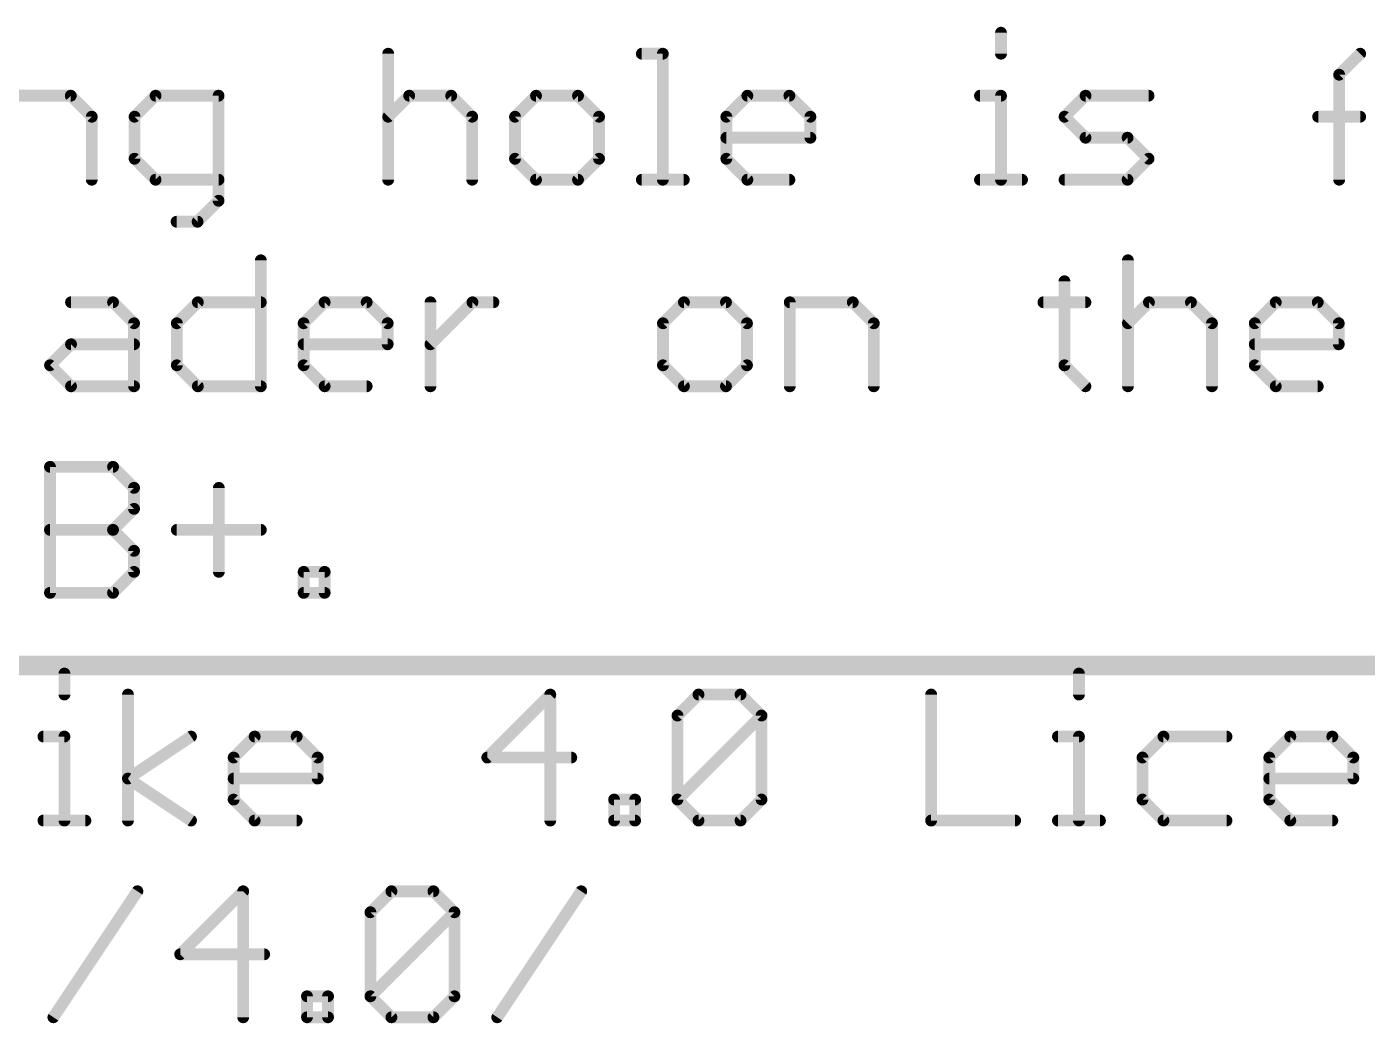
# Model space of a CAD drawing. Extents: x -1 to 129, y -23 to 41.
# Drawn here: x 88.8 to 106.11, y -17.78 to -4.92 of the extents above; entities that cross this region are included whole.
import ezdxf

# ---------------------------------------------------------------- set-up
doc = ezdxf.new("R2010")
doc.units = 0
doc.layers.add('51', color=53, linetype='CONTINUOUS')

msp = doc.modelspace()

# ---------------------------------------------------------------- linework, layer by layer
at = {"layer": '51'}
for points, const_width in [([(101.3804, -4.9916), (101.3804, -5.2628)], 0.1524), ([(93.4692, -5.2628), (93.4692, -6.8898)], 0.1524), ([(96.7435, -5.2628), (97.0146, -5.2628)], 0.1524), ([(97.0146, -5.2628), (97.0146, -6.8898)], 0.1524), ([(105.7461, -5.534), (106.0173, -5.2628)], 0.1524), ([(105.7461, -6.8898), (105.7461, -5.534)], 0.1524), ([(88.5577, -5.8051), (89.3712, -5.8051)], 0.1524), ([(89.3712, -5.8051), (89.6424, -6.0763)], 0.1524), ([(90.466, -5.8051), (90.1949, -6.0763)], 0.1524), ([(91.2795, -5.8051), (90.466, -5.8051)], 0.1524), ([(91.2795, -7.161), (91.2795, -5.8051)], 0.1524), ([(93.4692, -6.0763), (93.7403, -5.8051)], 0.1524), ([(93.7403, -5.8051), (94.2827, -5.8051)], 0.1524), ([(94.2827, -5.8051), (94.5538, -6.0763)], 0.1524), ([(95.3775, -5.8051), (95.1063, -6.0763)], 0.1524), ([(95.9198, -5.8051), (95.3775, -5.8051)], 0.1524), ([(96.191, -6.0763), (95.9198, -5.8051)], 0.1524), ([(97.8349, -6.0763), (98.1061, -5.8051)], 0.1524), ([(98.1061, -5.8051), (98.6484, -5.8051)], 0.1524), ([(98.6484, -5.8051), (98.9196, -6.0763)], 0.1524), ([(101.1092, -5.8051), (101.3804, -5.8051)], 0.1524), ([(101.3804, -5.8051), (101.3804, -6.8898)], 0.1524), ([(102.2007, -6.0763), (102.4718, -5.8051)], 0.1524), ([(102.4718, -5.8051), (103.2853, -5.8051)], 0.1524), ([(89.6424, -6.0763), (89.6424, -6.8898)], 0.1524), ([(90.1949, -6.0763), (90.1949, -6.6186)], 0.1524), ([(94.5538, -6.0763), (94.5538, -6.8898)], 0.1524), ([(95.1063, -6.0763), (95.1063, -6.6186)], 0.1524), ([(96.191, -6.6186), (96.191, -6.0763)], 0.1524), ([(97.8349, -6.6186), (97.8349, -6.0763)], 0.1524), ([(98.9196, -6.0763), (98.9196, -6.3475)], 0.1524), ([(102.4718, -6.3475), (102.2007, -6.0763)], 0.1524), ([(105.475, -6.0763), (106.0173, -6.0763)], 0.1524), ([(98.9196, -6.3475), (97.8349, -6.3475)], 0.1524), ([(103.0142, -6.3475), (102.4718, -6.3475)], 0.1524), ([(103.2853, -6.6186), (103.0142, -6.3475)], 0.1524), ([(90.1949, -6.6186), (90.466, -6.8898)], 0.1524), ([(95.1063, -6.6186), (95.3775, -6.8898)], 0.1524), ([(95.9198, -6.8898), (96.191, -6.6186)], 0.1524), ([(98.1061, -6.8898), (97.8349, -6.6186)], 0.1524), ([(103.0142, -6.8898), (103.2853, -6.6186)], 0.1524), ([(90.466, -6.8898), (91.2795, -6.8898)], 0.1524), ([(95.3775, -6.8898), (95.9198, -6.8898)], 0.1524), ([(96.7435, -6.8898), (97.2858, -6.8898)], 0.1524), ([(98.6484, -6.8898), (98.1061, -6.8898)], 0.1524), ([(101.1092, -6.8898), (101.6516, -6.8898)], 0.1524), ([(102.2007, -6.8898), (103.0142, -6.8898)], 0.1524), ([(91.0084, -7.4321), (91.2795, -7.161)], 0.1524), ([(90.7372, -7.4321), (91.0084, -7.4321)], 0.1524), ([(91.8252, -7.9298), (91.8252, -9.5568)], 0.1524), ([(103.0192, -7.9298), (103.0192, -9.5568)], 0.1524), ([(102.199, -8.201), (102.199, -9.2856)], 0.1524), ([(89.3746, -8.4721), (89.9169, -8.4721)], 0.1524), ([(89.9169, -8.4721), (90.1881, -8.7433)], 0.1524), ([(90.7406, -8.7433), (91.0117, -8.4721)], 0.1524), ([(91.0117, -8.4721), (91.8252, -8.4721)], 0.1524), ([(92.3777, -8.7433), (92.6489, -8.4721)], 0.1524), ([(92.6489, -8.4721), (93.1912, -8.4721)], 0.1524), ([(93.1912, -8.4721), (93.4624, -8.7433)], 0.1524), ([(94.0149, -9.5568), (94.0149, -8.4721)], 0.1524), ([(94.0149, -9.0145), (94.5572, -8.4721)], 0.1524), ([(94.5572, -8.4721), (94.8284, -8.4721)], 0.1524), ([(97.2875, -8.4721), (97.0163, -8.7433)], 0.1524), ([(97.8298, -8.4721), (97.2875, -8.4721)], 0.1524), ([(98.101, -8.7433), (97.8298, -8.4721)], 0.1524), ([(98.6535, -9.5568), (98.6535, -8.4721)], 0.1524), ([(98.6535, -8.4721), (99.467, -8.4721)], 0.1524), ([(99.467, -8.4721), (99.7382, -8.7433)], 0.1524), ([(101.9278, -8.4721), (102.4701, -8.4721)], 0.1524), ([(103.0192, -8.7433), (103.2904, -8.4721)], 0.1524), ([(103.2904, -8.4721), (103.8327, -8.4721)], 0.1524), ([(103.8327, -8.4721), (104.1039, -8.7433)], 0.1524), ([(104.6564, -8.7433), (104.9276, -8.4721)], 0.1524), ([(104.9276, -8.4721), (105.4699, -8.4721)], 0.1524), ([(105.4699, -8.4721), (105.7411, -8.7433)], 0.1524), ([(90.1881, -8.7433), (90.1881, -9.5568)], 0.1524), ([(90.7406, -9.2856), (90.7406, -8.7433)], 0.1524), ([(92.3777, -9.2856), (92.3777, -8.7433)], 0.1524), ([(93.4624, -8.7433), (93.4624, -9.0145)], 0.1524), ([(97.0163, -8.7433), (97.0163, -9.2856)], 0.1524), ([(98.101, -9.2856), (98.101, -8.7433)], 0.1524), ([(99.7382, -8.7433), (99.7382, -9.5568)], 0.1524), ([(104.1039, -8.7433), (104.1039, -9.5568)], 0.1524), ([(104.6564, -9.2856), (104.6564, -8.7433)], 0.1524), ([(105.7411, -8.7433), (105.7411, -9.0145)], 0.1524), ([(89.1034, -9.2856), (89.3746, -9.0145)], 0.1524), ([(89.3746, -9.0145), (90.1881, -9.0145)], 0.1524), ([(93.4624, -9.0145), (92.3777, -9.0145)], 0.1524), ([(105.7411, -9.0145), (104.6564, -9.0145)], 0.1524), ([(89.3746, -9.5568), (89.1034, -9.2856)], 0.1524), ([(91.0117, -9.5568), (90.7406, -9.2856)], 0.1524), ([(92.6489, -9.5568), (92.3777, -9.2856)], 0.1524), ([(97.0163, -9.2856), (97.2875, -9.5568)], 0.1524), ([(97.8298, -9.5568), (98.101, -9.2856)], 0.1524), ([(102.199, -9.2856), (102.4701, -9.5568)], 0.1524), ([(104.9276, -9.5568), (104.6564, -9.2856)], 0.1524), ([(90.1881, -9.5568), (89.3746, -9.5568)], 0.1524), ([(91.8252, -9.5568), (91.0117, -9.5568)], 0.1524), ([(93.1912, -9.5568), (92.6489, -9.5568)], 0.1524), ([(97.2875, -9.5568), (97.8298, -9.5568)], 0.1524), ([(105.4699, -9.5568), (104.9276, -9.5568)], 0.1524), ([(89.1034, -12.2238), (89.1034, -10.5968)], 0.1524), ([(89.1034, -10.5968), (89.9169, -10.5968)], 0.1524), ([(89.9169, -10.5968), (90.1881, -10.868)], 0.1524), ([(90.1881, -10.868), (90.1881, -11.1391)], 0.1524), ([(91.2829, -10.868), (91.2829, -11.9526)], 0.1524), ([(90.1881, -11.1391), (89.9169, -11.4103)], 0.1524), ([(89.1034, -11.4103), (89.9169, -11.4103)], 0.1524), ([(89.9169, -11.4103), (90.1881, -11.6815)], 0.1524), ([(90.7406, -11.4103), (91.8252, -11.4103)], 0.1524), ([(90.1881, -11.6815), (90.1881, -11.9526)], 0.1524), ([(90.1881, -11.9526), (89.9169, -12.2238)], 0.1524), ([(92.3777, -12.2238), (92.3777, -11.9526)], 0.1524), ([(92.3777, -11.9526), (92.6489, -11.9526)], 0.1524), ([(92.6489, -11.9526), (92.6489, -12.2238)], 0.1524), ([(89.9169, -12.2238), (89.1034, -12.2238)], 0.1524), ([(92.6489, -12.2238), (92.3777, -12.2238)], 0.1524), ([(78.39, -13.16), (129.19, -13.16)], 0.254), ([(89.2895, -13.2656), (89.2895, -13.5368)], 0.1524), ([(102.3867, -13.2656), (102.3867, -13.5368)], 0.1524), ([(90.1098, -15.1638), (90.1098, -13.5368)], 0.1524), ([(95.5619, -13.5368), (94.7484, -14.3503)], 0.1524), ([(95.5619, -15.1638), (95.5619, -13.5368)], 0.1524), ([(97.2041, -13.808), (97.4753, -13.5368)], 0.1524), ([(97.4753, -13.5368), (98.0176, -13.5368)], 0.1524), ([(98.0176, -13.5368), (98.2888, -13.808)], 0.1524), ([(100.4784, -13.5368), (100.4784, -15.1638)], 0.1524), ([(97.2041, -14.8926), (97.2041, -13.808)], 0.1524), ([(97.2041, -14.8926), (98.2888, -13.808)], 0.1524), ([(98.2888, -13.808), (98.2888, -14.8926)], 0.1524), ([(89.0183, -14.0791), (89.2895, -14.0791)], 0.1524), ([(89.2895, -14.0791), (89.2895, -15.1638)], 0.1524), ([(90.1098, -14.6215), (90.9233, -14.0791)], 0.1524), ([(91.4741, -14.3503), (91.7452, -14.0791)], 0.1524), ([(91.7452, -14.0791), (92.2876, -14.0791)], 0.1524), ([(92.2876, -14.0791), (92.5587, -14.3503)], 0.1524), ([(102.1156, -14.0791), (102.3867, -14.0791)], 0.1524), ([(102.3867, -14.0791), (102.3867, -15.1638)], 0.1524), ([(103.4782, -14.0791), (103.207, -14.3503)], 0.1524), ([(104.2917, -14.0791), (103.4782, -14.0791)], 0.1524), ([(104.8442, -14.3503), (105.1153, -14.0791)], 0.1524), ([(105.1153, -14.0791), (105.6577, -14.0791)], 0.1524), ([(105.6577, -14.0791), (105.9288, -14.3503)], 0.1524), ([(91.4741, -14.8926), (91.4741, -14.3503)], 0.1524), ([(92.5587, -14.3503), (92.5587, -14.6215)], 0.1524), ([(94.7484, -14.3503), (95.833, -14.3503)], 0.1524), ([(103.207, -14.3503), (103.207, -14.8926)], 0.1524), ([(104.8442, -14.8926), (104.8442, -14.3503)], 0.1524), ([(105.9288, -14.3503), (105.9288, -14.6215)], 0.1524), ([(90.9233, -15.1638), (90.1098, -14.6215)], 0.1524), ([(92.5587, -14.6215), (91.4741, -14.6215)], 0.1524), ([(105.9288, -14.6215), (104.8442, -14.6215)], 0.1524), ([(91.7452, -15.1638), (91.4741, -14.8926)], 0.1524), ([(96.3855, -15.1638), (96.3855, -14.8926)], 0.1524), ([(96.3855, -14.8926), (96.6567, -14.8926)], 0.1524), ([(96.6567, -14.8926), (96.6567, -15.1638)], 0.1524), ([(97.4753, -15.1638), (97.2041, -14.8926)], 0.1524), ([(98.2888, -14.8926), (98.0176, -15.1638)], 0.1524), ([(103.207, -14.8926), (103.4782, -15.1638)], 0.1524), ([(105.1153, -15.1638), (104.8442, -14.8926)], 0.1524), ([(89.0183, -15.1638), (89.5607, -15.1638)], 0.1524), ([(92.2876, -15.1638), (91.7452, -15.1638)], 0.1524), ([(96.6567, -15.1638), (96.3855, -15.1638)], 0.1524), ([(98.0176, -15.1638), (97.4753, -15.1638)], 0.1524), ([(100.4784, -15.1638), (101.5631, -15.1638)], 0.1524), ([(102.1156, -15.1638), (102.6579, -15.1638)], 0.1524), ([(103.4782, -15.1638), (104.2917, -15.1638)], 0.1524), ([(105.6577, -15.1638), (105.1153, -15.1638)], 0.1524), ([(89.1467, -17.7038), (90.2314, -16.0768)], 0.1524), ([(91.5974, -16.0768), (90.7839, -16.8903)], 0.1524), ([(91.5974, -17.7038), (91.5974, -16.0768)], 0.1524), ([(93.2396, -16.348), (93.5108, -16.0768)], 0.1524), ([(93.5108, -16.0768), (94.0531, -16.0768)], 0.1524), ([(94.0531, -16.0768), (94.3243, -16.348)], 0.1524), ([(94.8768, -17.7038), (95.9614, -16.0768)], 0.1524), ([(93.2396, -17.4326), (93.2396, -16.348)], 0.1524), ([(93.2396, -17.4326), (94.3243, -16.348)], 0.1524), ([(94.3243, -16.348), (94.3243, -17.4326)], 0.1524), ([(90.7839, -16.8903), (91.8685, -16.8903)], 0.1524), ([(92.421, -17.7038), (92.421, -17.4326)], 0.1524), ([(92.421, -17.4326), (92.6922, -17.4326)], 0.1524), ([(92.6922, -17.4326), (92.6922, -17.7038)], 0.1524), ([(93.5108, -17.7038), (93.2396, -17.4326)], 0.1524), ([(94.3243, -17.4326), (94.0531, -17.7038)], 0.1524), ([(92.6922, -17.7038), (92.421, -17.7038)], 0.1524), ([(94.0531, -17.7038), (93.5108, -17.7038)], 0.1524)]:
    msp.add_lwpolyline(points, dxfattribs=dict(at, const_width=const_width))
at = {"layer": '51', "const_width": 0.0762}
for points in [[(101.4185, -4.9916, 1), (101.3423, -4.9916)], [(93.5073, -5.2628, 1), (93.4311, -5.2628)], [(96.7435, -5.2247, 1), (96.7435, -5.3009)], [(97.0527, -5.2628, 1), (96.9765, -5.2628)], [(97.0146, -5.3009, 1), (97.0146, -5.2247)], [(106.0442, -5.2898, 1), (105.9904, -5.2359)], [(101.3423, -5.2628, 1), (101.4185, -5.2628)], [(105.7842, -5.534, 1), (105.708, -5.534)], [(105.7192, -5.507, 1), (105.7731, -5.5609)], [(89.3981, -5.7782, 1), (89.3443, -5.8321)], [(89.3712, -5.8432, 1), (89.3712, -5.767)], [(90.466, -5.767, 1), (90.466, -5.8432)], [(90.493, -5.8321, 1), (90.4391, -5.7782)], [(91.3176, -5.8051, 1), (91.2414, -5.8051)], [(91.2795, -5.8432, 1), (91.2795, -5.767)], [(93.7403, -5.767, 1), (93.7403, -5.8432)], [(93.7673, -5.8321, 1), (93.7134, -5.7782)], [(94.3096, -5.7782, 1), (94.2557, -5.8321)], [(94.2827, -5.8432, 1), (94.2827, -5.767)], [(95.3775, -5.767, 1), (95.3775, -5.8432)], [(95.4044, -5.8321, 1), (95.3505, -5.7782)], [(95.9468, -5.7782, 1), (95.8929, -5.8321)], [(95.9198, -5.8432, 1), (95.9198, -5.767)], [(98.1061, -5.767, 1), (98.1061, -5.8432)], [(98.133, -5.8321, 1), (98.0791, -5.7782)], [(98.6754, -5.7782, 1), (98.6215, -5.8321)], [(98.6484, -5.8432, 1), (98.6484, -5.767)], [(101.1092, -5.767, 1), (101.1092, -5.8432)], [(101.4185, -5.8051, 1), (101.3423, -5.8051)], [(101.3804, -5.8432, 1), (101.3804, -5.767)], [(102.4718, -5.767, 1), (102.4718, -5.8432)], [(102.4988, -5.8321, 1), (102.4449, -5.7782)], [(103.2853, -5.8432, 1), (103.2853, -5.767)], [(89.6805, -6.0763, 1), (89.6043, -6.0763)], [(89.6154, -6.1032, 1), (89.6693, -6.0494)], [(90.233, -6.0763, 1), (90.1568, -6.0763)], [(90.1679, -6.0494, 1), (90.2218, -6.1032)], [(93.4422, -6.0494, 1), (93.4961, -6.1032)], [(94.5919, -6.0763, 1), (94.5157, -6.0763)], [(94.5269, -6.1032, 1), (94.5808, -6.0494)], [(95.1444, -6.0763, 1), (95.0682, -6.0763)], [(95.0794, -6.0494, 1), (95.1333, -6.1032)], [(96.2291, -6.0763, 1), (96.1529, -6.0763)], [(96.164, -6.1032, 1), (96.2179, -6.0494)], [(97.873, -6.0763, 1), (97.7968, -6.0763)], [(97.808, -6.0494, 1), (97.8619, -6.1032)], [(98.9577, -6.0763, 1), (98.8815, -6.0763)], [(98.8926, -6.1032, 1), (98.9465, -6.0494)], [(102.2276, -6.0494, 1), (102.1737, -6.1032)], [(102.1737, -6.0494, 1), (102.2276, -6.1032)], [(105.475, -6.0382, 1), (105.475, -6.1144)], [(106.0173, -6.1144, 1), (106.0173, -6.0382)], [(97.8349, -6.3094, 1), (97.8349, -6.3856)], [(98.8815, -6.3475, 1), (98.9577, -6.3475)], [(98.9196, -6.3856, 1), (98.9196, -6.3094)], [(102.4718, -6.3094, 1), (102.4718, -6.3856)], [(102.4449, -6.3744, 1), (102.4988, -6.3205)], [(103.0411, -6.3205, 1), (102.9872, -6.3744)], [(103.0142, -6.3856, 1), (103.0142, -6.3094)], [(90.2218, -6.5917, 1), (90.1679, -6.6456)], [(95.1333, -6.5917, 1), (95.0794, -6.6456)], [(96.2179, -6.6456, 1), (96.164, -6.5917)], [(97.8619, -6.5917, 1), (97.808, -6.6456)], [(103.3123, -6.6456, 1), (103.2584, -6.5917)], [(103.2584, -6.6456, 1), (103.3123, -6.5917)], [(90.1568, -6.6186, 1), (90.233, -6.6186)], [(95.0682, -6.6186, 1), (95.1444, -6.6186)], [(96.1529, -6.6186, 1), (96.2291, -6.6186)], [(97.7968, -6.6186, 1), (97.873, -6.6186)], [(89.6043, -6.8898, 1), (89.6805, -6.8898)], [(90.466, -6.8517, 1), (90.466, -6.9279)], [(90.4391, -6.9167, 1), (90.493, -6.8629)], [(91.2795, -6.9279, 1), (91.2795, -6.8517)], [(93.4311, -6.8898, 1), (93.5073, -6.8898)], [(94.5157, -6.8898, 1), (94.5919, -6.8898)], [(95.3775, -6.8517, 1), (95.3775, -6.9279)], [(95.3505, -6.9167, 1), (95.4044, -6.8629)], [(95.8929, -6.8629, 1), (95.9468, -6.9167)], [(95.9198, -6.9279, 1), (95.9198, -6.8517)], [(96.7435, -6.8517, 1), (96.7435, -6.9279)], [(96.9765, -6.8898, 1), (97.0527, -6.8898)], [(97.2858, -6.9279, 1), (97.2858, -6.8517)], [(98.1061, -6.8517, 1), (98.1061, -6.9279)], [(98.0791, -6.9167, 1), (98.133, -6.8629)], [(98.6484, -6.9279, 1), (98.6484, -6.8517)], [(101.1092, -6.8517, 1), (101.1092, -6.9279)], [(101.3423, -6.8898, 1), (101.4185, -6.8898)], [(101.6516, -6.9279, 1), (101.6516, -6.8517)], [(102.2007, -6.8517, 1), (102.2007, -6.9279)], [(102.9872, -6.8629, 1), (103.0411, -6.9167)], [(103.0142, -6.9279, 1), (103.0142, -6.8517)], [(105.708, -6.8898, 1), (105.7842, -6.8898)], [(91.3065, -7.1879, 1), (91.2526, -7.134)], [(91.2414, -7.161, 1), (91.3176, -7.161)], [(90.7372, -7.394, 1), (90.7372, -7.4702)], [(90.9814, -7.4052, 1), (91.0353, -7.4591)], [(91.0084, -7.4702, 1), (91.0084, -7.394)], [(91.8633, -7.9298, 1), (91.7871, -7.9298)], [(103.0573, -7.9298, 1), (102.9811, -7.9298)], [(102.2371, -8.201, 1), (102.1609, -8.201)], [(89.3746, -8.434, 1), (89.3746, -8.5102)], [(89.9439, -8.4452, 1), (89.89, -8.4991)], [(89.9169, -8.5102, 1), (89.9169, -8.434)], [(91.0117, -8.434, 1), (91.0117, -8.5102)], [(91.0387, -8.4991, 1), (90.9848, -8.4452)], [(91.8252, -8.5102, 1), (91.8252, -8.434)], [(92.6489, -8.434, 1), (92.6489, -8.5102)], [(92.6758, -8.4991, 1), (92.622, -8.4452)], [(93.2182, -8.4452, 1), (93.1643, -8.4991)], [(93.1912, -8.5102, 1), (93.1912, -8.434)], [(94.053, -8.4721, 1), (93.9768, -8.4721)], [(94.5572, -8.434, 1), (94.5572, -8.5102)], [(94.5842, -8.4991, 1), (94.5303, -8.4452)], [(94.8284, -8.5102, 1), (94.8284, -8.434)], [(97.2875, -8.434, 1), (97.2875, -8.5102)], [(97.3144, -8.4991, 1), (97.2606, -8.4452)], [(97.8568, -8.4452, 1), (97.8029, -8.4991)], [(97.8298, -8.5102, 1), (97.8298, -8.434)], [(98.6916, -8.4721, 1), (98.6154, -8.4721)], [(98.6535, -8.434, 1), (98.6535, -8.5102)], [(99.4939, -8.4452, 1), (99.44, -8.4991)], [(99.467, -8.5102, 1), (99.467, -8.434)], [(101.9278, -8.434, 1), (101.9278, -8.5102)], [(102.4701, -8.5102, 1), (102.4701, -8.434)], [(103.2904, -8.434, 1), (103.2904, -8.5102)], [(103.3174, -8.4991, 1), (103.2635, -8.4452)], [(103.8597, -8.4452, 1), (103.8058, -8.4991)], [(103.8327, -8.5102, 1), (103.8327, -8.434)], [(104.9276, -8.434, 1), (104.9276, -8.5102)], [(104.9545, -8.4991, 1), (104.9006, -8.4452)], [(105.4968, -8.4452, 1), (105.443, -8.4991)], [(105.4699, -8.5102, 1), (105.4699, -8.434)], [(90.2262, -8.7433, 1), (90.15, -8.7433)], [(90.1611, -8.7702, 1), (90.215, -8.7164)], [(90.7787, -8.7433, 1), (90.7025, -8.7433)], [(90.7136, -8.7164, 1), (90.7675, -8.7702)], [(92.4158, -8.7433, 1), (92.3396, -8.7433)], [(92.3508, -8.7164, 1), (92.4047, -8.7702)], [(93.5005, -8.7433, 1), (93.4243, -8.7433)], [(93.4354, -8.7702, 1), (93.4893, -8.7164)], [(97.0544, -8.7433, 1), (96.9782, -8.7433)], [(96.9894, -8.7164, 1), (97.0433, -8.7702)], [(98.1391, -8.7433, 1), (98.0629, -8.7433)], [(98.0741, -8.7702, 1), (98.1279, -8.7164)], [(99.7763, -8.7433, 1), (99.7001, -8.7433)], [(99.7112, -8.7702, 1), (99.7651, -8.7164)], [(102.9923, -8.7164, 1), (103.0462, -8.7702)], [(104.142, -8.7433, 1), (104.0658, -8.7433)], [(104.077, -8.7702, 1), (104.1308, -8.7164)], [(104.6945, -8.7433, 1), (104.6183, -8.7433)], [(104.6295, -8.7164, 1), (104.6833, -8.7702)], [(105.7792, -8.7433, 1), (105.703, -8.7433)], [(105.7141, -8.7702, 1), (105.768, -8.7164)], [(89.3746, -8.9764, 1), (89.3746, -9.0526)], [(89.4015, -9.0414, 1), (89.3476, -8.9875)], [(90.1881, -9.0526, 1), (90.1881, -8.9764)], [(92.3777, -8.9764, 1), (92.3777, -9.0526)], [(93.4243, -9.0145, 1), (93.5005, -9.0145)], [(93.4624, -9.0526, 1), (93.4624, -8.9764)], [(93.9879, -8.9875, 1), (94.0418, -9.0414)], [(104.6564, -8.9764, 1), (104.6564, -9.0526)], [(105.703, -9.0145, 1), (105.7792, -9.0145)], [(105.7411, -9.0526, 1), (105.7411, -8.9764)], [(89.1304, -9.2587, 1), (89.0765, -9.3126)], [(89.0765, -9.2587, 1), (89.1304, -9.3126)], [(90.7675, -9.2587, 1), (90.7136, -9.3126)], [(90.7025, -9.2856, 1), (90.7787, -9.2856)], [(92.4047, -9.2587, 1), (92.3508, -9.3126)], [(92.3396, -9.2856, 1), (92.4158, -9.2856)], [(97.0433, -9.2587, 1), (96.9894, -9.3126)], [(96.9782, -9.2856, 1), (97.0544, -9.2856)], [(98.0629, -9.2856, 1), (98.1391, -9.2856)], [(98.1279, -9.3126, 1), (98.0741, -9.2587)], [(102.2259, -9.2587, 1), (102.172, -9.3126)], [(102.1609, -9.2856, 1), (102.2371, -9.2856)], [(104.6833, -9.2587, 1), (104.6295, -9.3126)], [(104.6183, -9.2856, 1), (104.6945, -9.2856)], [(89.3746, -9.5187, 1), (89.3746, -9.5949)], [(89.3476, -9.5837, 1), (89.4015, -9.5299)], [(90.1881, -9.5949, 1), (90.1881, -9.5187)], [(91.0117, -9.5187, 1), (91.0117, -9.5949)], [(90.9848, -9.5837, 1), (91.0387, -9.5299)], [(91.8252, -9.5949, 1), (91.8252, -9.5187)], [(92.6489, -9.5187, 1), (92.6489, -9.5949)], [(92.622, -9.5837, 1), (92.6758, -9.5299)], [(93.1912, -9.5949, 1), (93.1912, -9.5187)], [(97.2875, -9.5187, 1), (97.2875, -9.5949)], [(97.2606, -9.5837, 1), (97.3144, -9.5299)], [(97.8029, -9.5299, 1), (97.8568, -9.5837)], [(97.8298, -9.5949, 1), (97.8298, -9.5187)], [(102.4432, -9.5837, 1), (102.4971, -9.5299)], [(104.9276, -9.5187, 1), (104.9276, -9.5949)], [(104.9006, -9.5837, 1), (104.9545, -9.5299)], [(105.4699, -9.5949, 1), (105.4699, -9.5187)], [(90.15, -9.5568, 1), (90.2262, -9.5568)], [(91.7871, -9.5568, 1), (91.8633, -9.5568)], [(93.9768, -9.5568, 1), (94.053, -9.5568)], [(98.6154, -9.5568, 1), (98.6916, -9.5568)], [(99.7001, -9.5568, 1), (99.7763, -9.5568)], [(102.9811, -9.5568, 1), (103.0573, -9.5568)], [(104.0658, -9.5568, 1), (104.142, -9.5568)], [(89.1415, -10.5968, 1), (89.0653, -10.5968)], [(89.1034, -10.5587, 1), (89.1034, -10.6349)], [(89.9439, -10.5699, 1), (89.89, -10.6238)], [(89.9169, -10.6349, 1), (89.9169, -10.5587)], [(90.2262, -10.868, 1), (90.15, -10.868)], [(90.1611, -10.8949, 1), (90.215, -10.841)], [(91.321, -10.868, 1), (91.2448, -10.868)], [(90.215, -11.1661, 1), (90.1611, -11.1122)], [(90.15, -11.1391, 1), (90.2262, -11.1391)], [(89.1034, -11.3722, 1), (89.1034, -11.4484)], [(89.9439, -11.3834, 1), (89.89, -11.4372)], [(89.89, -11.3834, 1), (89.9439, -11.4372)], [(89.9169, -11.4484, 1), (89.9169, -11.3722)], [(90.7406, -11.3722, 1), (90.7406, -11.4484)], [(91.8252, -11.4484, 1), (91.8252, -11.3722)], [(90.2262, -11.6815, 1), (90.15, -11.6815)], [(90.1611, -11.7084, 1), (90.215, -11.6545)], [(90.15, -11.9526, 1), (90.2262, -11.9526)], [(90.215, -11.9796, 1), (90.1611, -11.9257)], [(91.2448, -11.9526, 1), (91.321, -11.9526)], [(92.4158, -11.9526, 1), (92.3396, -11.9526)], [(92.3777, -11.9145, 1), (92.3777, -11.9907)], [(92.687, -11.9526, 1), (92.6108, -11.9526)], [(92.6489, -11.9907, 1), (92.6489, -11.9145)], [(89.1034, -12.1857, 1), (89.1034, -12.2619)], [(89.0653, -12.2238, 1), (89.1415, -12.2238)], [(89.89, -12.1969, 1), (89.9439, -12.2507)], [(89.9169, -12.2619, 1), (89.9169, -12.1857)], [(92.3777, -12.1857, 1), (92.3777, -12.2619)], [(92.3396, -12.2238, 1), (92.4158, -12.2238)], [(92.6108, -12.2238, 1), (92.687, -12.2238)], [(92.6489, -12.2619, 1), (92.6489, -12.1857)], [(89.3276, -13.2656, 1), (89.2514, -13.2656)], [(102.4248, -13.2656, 1), (102.3486, -13.2656)], [(90.1479, -13.5368, 1), (90.0717, -13.5368)], [(95.6, -13.5368, 1), (95.5238, -13.5368)], [(95.5888, -13.5638, 1), (95.5349, -13.5099)], [(97.4753, -13.4987, 1), (97.4753, -13.5749)], [(97.5022, -13.5638, 1), (97.4483, -13.5099)], [(98.0445, -13.5099, 1), (97.9907, -13.5638)], [(98.0176, -13.5749, 1), (98.0176, -13.4987)], [(100.5165, -13.5368, 1), (100.4403, -13.5368)], [(89.2514, -13.5368, 1), (89.3276, -13.5368)], [(102.3486, -13.5368, 1), (102.4248, -13.5368)], [(97.2422, -13.808, 1), (97.166, -13.808)], [(97.1772, -13.781, 1), (97.231, -13.8349)], [(98.3269, -13.808, 1), (98.2507, -13.808)], [(98.3157, -13.8349, 1), (98.2618, -13.781)], [(98.2618, -13.8349, 1), (98.3157, -13.781)], [(89.0183, -14.041, 1), (89.0183, -14.1172)], [(89.3276, -14.0791, 1), (89.2514, -14.0791)], [(89.2895, -14.1172, 1), (89.2895, -14.041)], [(90.9444, -14.1108, 1), (90.9021, -14.0474)], [(91.7452, -14.041, 1), (91.7452, -14.1172)], [(91.7722, -14.1061, 1), (91.7183, -14.0522)], [(92.3145, -14.0522, 1), (92.2606, -14.1061)], [(92.2876, -14.1172, 1), (92.2876, -14.041)], [(102.1156, -14.041, 1), (102.1156, -14.1172)], [(102.4248, -14.0791, 1), (102.3486, -14.0791)], [(102.3867, -14.1172, 1), (102.3867, -14.041)], [(103.4782, -14.041, 1), (103.4782, -14.1172)], [(103.5051, -14.1061, 1), (103.4512, -14.0522)], [(104.2917, -14.1172, 1), (104.2917, -14.041)], [(105.1153, -14.041, 1), (105.1153, -14.1172)], [(105.1423, -14.1061, 1), (105.0884, -14.0522)], [(105.6846, -14.0522, 1), (105.6307, -14.1061)], [(105.6577, -14.1172, 1), (105.6577, -14.041)], [(91.5122, -14.3503, 1), (91.436, -14.3503)], [(91.4471, -14.3234, 1), (91.501, -14.3772)], [(92.5968, -14.3503, 1), (92.5206, -14.3503)], [(92.5318, -14.3772, 1), (92.5857, -14.3234)], [(94.7484, -14.3122, 1), (94.7484, -14.3884)], [(94.7214, -14.3234, 1), (94.7753, -14.3772)], [(95.833, -14.3884, 1), (95.833, -14.3122)], [(103.2451, -14.3503, 1), (103.1689, -14.3503)], [(103.1801, -14.3234, 1), (103.234, -14.3772)], [(104.8823, -14.3503, 1), (104.8061, -14.3503)], [(104.8172, -14.3234, 1), (104.8711, -14.3772)], [(105.9669, -14.3503, 1), (105.8907, -14.3503)], [(105.9019, -14.3772, 1), (105.9558, -14.3234)], [(90.1309, -14.5898, 1), (90.0886, -14.6532)], [(90.0886, -14.5898, 1), (90.1309, -14.6532)], [(91.4741, -14.5834, 1), (91.4741, -14.6596)], [(92.5206, -14.6215, 1), (92.5968, -14.6215)], [(92.5587, -14.6596, 1), (92.5587, -14.5834)], [(104.8442, -14.5834, 1), (104.8442, -14.6596)], [(105.8907, -14.6215, 1), (105.9669, -14.6215)], [(105.9288, -14.6596, 1), (105.9288, -14.5834)], [(91.501, -14.8657, 1), (91.4471, -14.9196)], [(91.436, -14.8926, 1), (91.5122, -14.8926)], [(96.4236, -14.8926, 1), (96.3474, -14.8926)], [(96.3855, -14.8545, 1), (96.3855, -14.9307)], [(96.6948, -14.8926, 1), (96.6186, -14.8926)], [(96.6567, -14.9307, 1), (96.6567, -14.8545)], [(97.231, -14.8657, 1), (97.1772, -14.9196)], [(97.1772, -14.8657, 1), (97.231, -14.9196)], [(97.166, -14.8926, 1), (97.2422, -14.8926)], [(98.2507, -14.8926, 1), (98.3269, -14.8926)], [(98.3157, -14.9196, 1), (98.2618, -14.8657)], [(103.234, -14.8657, 1), (103.1801, -14.9196)], [(103.1689, -14.8926, 1), (103.2451, -14.8926)], [(104.8711, -14.8657, 1), (104.8172, -14.9196)], [(104.8061, -14.8926, 1), (104.8823, -14.8926)], [(89.0183, -15.1257, 1), (89.0183, -15.2019)], [(89.2514, -15.1638, 1), (89.3276, -15.1638)], [(89.5607, -15.2019, 1), (89.5607, -15.1257)], [(90.0717, -15.1638, 1), (90.1479, -15.1638)], [(90.9021, -15.1955, 1), (90.9444, -15.1321)], [(91.7452, -15.1257, 1), (91.7452, -15.2019)], [(91.7183, -15.1907, 1), (91.7722, -15.1369)], [(92.2876, -15.2019, 1), (92.2876, -15.1257)], [(95.5238, -15.1638, 1), (95.6, -15.1638)], [(96.3855, -15.1257, 1), (96.3855, -15.2019)], [(96.3474, -15.1638, 1), (96.4236, -15.1638)], [(96.6186, -15.1638, 1), (96.6948, -15.1638)], [(96.6567, -15.2019, 1), (96.6567, -15.1257)], [(97.4753, -15.1257, 1), (97.4753, -15.2019)], [(97.4483, -15.1907, 1), (97.5022, -15.1369)], [(97.9907, -15.1369, 1), (98.0445, -15.1907)], [(98.0176, -15.2019, 1), (98.0176, -15.1257)], [(100.4784, -15.1257, 1), (100.4784, -15.2019)], [(100.4403, -15.1638, 1), (100.5165, -15.1638)], [(101.5631, -15.2019, 1), (101.5631, -15.1257)], [(102.1156, -15.1257, 1), (102.1156, -15.2019)], [(102.3486, -15.1638, 1), (102.4248, -15.1638)], [(102.6579, -15.2019, 1), (102.6579, -15.1257)], [(103.4782, -15.1257, 1), (103.4782, -15.2019)], [(103.4512, -15.1907, 1), (103.5051, -15.1369)], [(104.2917, -15.2019, 1), (104.2917, -15.1257)], [(105.1153, -15.1257, 1), (105.1153, -15.2019)], [(105.0884, -15.1907, 1), (105.1423, -15.1369)], [(105.6577, -15.2019, 1), (105.6577, -15.1257)], [(90.2631, -16.0979, 1), (90.1997, -16.0557)], [(91.6355, -16.0768, 1), (91.5593, -16.0768)], [(91.6243, -16.1038, 1), (91.5704, -16.0499)], [(93.5108, -16.0387, 1), (93.5108, -16.1149)], [(93.5377, -16.1038, 1), (93.4838, -16.0499)], [(94.0801, -16.0499, 1), (94.0262, -16.1038)], [(94.0531, -16.1149, 1), (94.0531, -16.0387)], [(95.9931, -16.0979, 1), (95.9297, -16.0557)], [(93.2777, -16.348, 1), (93.2015, -16.348)], [(93.2127, -16.321, 1), (93.2666, -16.3749)], [(94.3624, -16.348, 1), (94.2862, -16.348)], [(94.3512, -16.3749, 1), (94.2973, -16.321)], [(94.2973, -16.3749, 1), (94.3512, -16.321)], [(90.7839, -16.8522, 1), (90.7839, -16.9284)], [(90.7569, -16.8634, 1), (90.8108, -16.9172)], [(91.8685, -16.9284, 1), (91.8685, -16.8522)], [(92.4591, -17.4326, 1), (92.3829, -17.4326)], [(92.421, -17.3945, 1), (92.421, -17.4707)], [(92.7303, -17.4326, 1), (92.6541, -17.4326)], [(92.6922, -17.4707, 1), (92.6922, -17.3945)], [(93.2666, -17.4057, 1), (93.2127, -17.4596)], [(93.2127, -17.4057, 1), (93.2666, -17.4596)], [(93.2015, -17.4326, 1), (93.2777, -17.4326)], [(94.2862, -17.4326, 1), (94.3624, -17.4326)], [(94.3512, -17.4596, 1), (94.2973, -17.4057)], [(89.115, -17.6827, 1), (89.1784, -17.7249)], [(92.421, -17.6657, 1), (92.421, -17.7419)], [(92.6922, -17.7419, 1), (92.6922, -17.6657)], [(93.5108, -17.6657, 1), (93.5108, -17.7419)], [(93.4838, -17.7307, 1), (93.5377, -17.6769)], [(94.0262, -17.6769, 1), (94.0801, -17.7307)], [(94.0531, -17.7419, 1), (94.0531, -17.6657)], [(94.8451, -17.6827, 1), (94.9085, -17.7249)], [(91.5593, -17.7038, 1), (91.6355, -17.7038)], [(92.3829, -17.7038, 1), (92.4591, -17.7038)], [(92.6541, -17.7038, 1), (92.7303, -17.7038)]]:
    msp.add_lwpolyline(points, format="xyb", dxfattribs=at)

doc.saveas('drawing.dxf')
